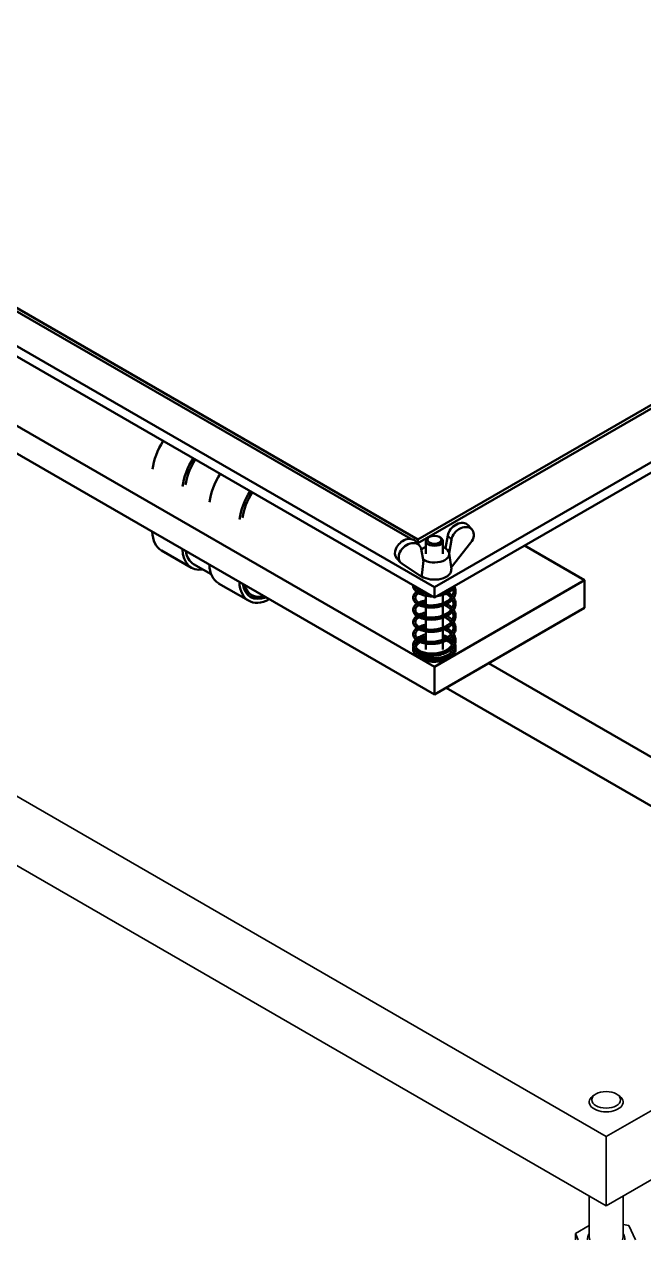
# Model space of a CAD drawing. Header units: millimetres. Extents: x -1346 to 2520, y -2365 to 1874.
# Drawn here: x 1728.2 to 1874.1, y 1180.5 to 1467 of the extents above; entities that cross this region are included whole.
import ezdxf

# ---------------------------------------------------------------- set-up
doc = ezdxf.new("R2010")
doc.units = ezdxf.units.MM
doc.header["$LTSCALE"] = 6
for name, color, linetype, lineweight in [('Reference (ISO)', 7, 'Continuous', 35), ('Visible (ISO)', 7, 'Continuous', 50), ('Visible Narrow (ISO)', 7, 'Continuous', 35)]:
    doc.layers.add(name, color=color, linetype=linetype, lineweight=lineweight)

msp = doc.modelspace()

# ---------------------------------------------------------------- linework, layer by layer
at = {"layer": 'Reference (ISO)'}
for p, q in [((1865.3, 1204.76), (2119.32, 1351.43)), ((1865.3, 1188.43), (2119.32, 1335.1)), ((1656.7, 1325.2), (1865.3, 1204.76)), ((1656.7, 1308.87), (1865.3, 1188.43)), ((1862.91, 1214.82), (1862.47, 1214.56)), ((1867.68, 1214.82), (1868.12, 1214.56)), ((1865.3, 1188.43), (1865.3, 1204.76)), ((1861.3, 1181.11), (1861.3, 1190.74)), ((1869.3, 1181.11), (1869.3, 1190.74)), ((1858.05, 1181.9), (1861.3, 1183.78)), ((1869.3, 1184.05), (1870.6, 1183.84)), ((1870.6, 1183.84), (1872.17, 1180.47)), ((1858.71, 1180.47), (1858.05, 1181.9)), ((1858.05, 1181.9), (1858.05, 1180.47))]:
    msp.add_line(p, q, dxfattribs=at)
msp.add_ellipse((1865.3, 1213.44), major_axis=(3.38, 0), ratio=0.57735, dxfattribs=at)
for centre, major_axis, start_param, end_param in [((1865.3, 1212.93), (4, 0), 2.356194, 7.068583), ((1865.3, 1212.93), (-4, 0), 5.497787, 10.210176), ((1865.3, 1180.78), (-4.4, 0), 5.853486, 6.404822), ((1865.3, 1181.11), (4, 0), 3.141593, 3.42007), ((1865.3, 1181.11), (4, 0), 6.004708, 6.283185), ((1865.3, 1180.78), (-4.4, 0), 3.019956, 3.571292)]:
    msp.add_ellipse(centre, major_axis=major_axis, ratio=0.57735, start_param=start_param, end_param=end_param, dxfattribs=at)
at = {"layer": 'Visible (ISO)'}
for p, q in [((1595.02, 1466.95), (1824.83, 1334.27)), ((1595.02, 1464.5), (1824.83, 1331.82)), ((1610.93, 1466.75), (1820.94, 1345.5)), ((1610.93, 1465.93), (1819.26, 1345.65)), ((1595.02, 1448.17), (1824.83, 1315.49)), ((1820.94, 1345.5), (1969.43, 1431.23)), ((1820.94, 1344.68), (1969.43, 1430.42)), ((1824.83, 1334.27), (1987.46, 1428.17)), ((1824.83, 1331.82), (1987.46, 1425.72)), ((1677.04, 1394.29), (1824.83, 1308.96)), ((1833.68, 1347.9), (1832.8, 1348.87)), ((1820.41, 1345.1), (1821.29, 1344.13)), ((1820.63, 1344.86), (1820.94, 1344.68)), ((1820.94, 1344.68), (1820.94, 1345.5)), ((1822.83, 1342.11), (1822.83, 1345.17)), ((1823.66, 1346.13), (1823.41, 1345.99)), ((1825.99, 1346.13), (1826.24, 1345.99)), ((1826.83, 1342.11), (1826.83, 1345.17)), ((1827.47, 1343.44), (1827.96, 1346.44)), ((1828.84, 1345.46), (1828.32, 1342.26)), ((1828.81, 1338.95), (1833.39, 1344.77)), ((1860.18, 1335.91), (1846.04, 1344.07)), ((1767.61, 1338.86), (1760.53, 1342.94)), ((1815.97, 1341.06), (1816.86, 1340.09)), ((1821.7, 1343.29), (1822.24, 1340.31)), ((1828.32, 1342.27), (1828.82, 1338.53)), ((1772.23, 1337.34), (1768.11, 1339.72)), ((1821.73, 1336.8), (1817.15, 1339.84)), ((1828.76, 1338.93), (1828.81, 1338.95)), ((1781.04, 1331.1), (1773.97, 1335.18)), ((1821.83, 1336.83), (1821.73, 1336.8)), ((1824.83, 1315.49), (1860.18, 1335.91)), ((1860.18, 1329.37), (1860.18, 1335.91)), ((1822.83, 1332.76), (1822.83, 1332.95)), ((1822.83, 1330.07), (1822.83, 1332.25)), ((1824.83, 1331.82), (1824.83, 1334.27)), ((1826.83, 1330.48), (1826.83, 1332.47)), ((1822.83, 1327.21), (1822.83, 1329.56)), ((1824.83, 1308.96), (1860.18, 1329.37)), ((1826.83, 1327.62), (1826.83, 1329.95)), ((1822.83, 1324.35), (1822.83, 1326.7)), ((1826.83, 1324.76), (1826.83, 1327.08)), ((1822.83, 1321.49), (1822.83, 1323.84)), ((1826.83, 1321.9), (1826.83, 1324.22)), ((1822.83, 1319.58), (1822.83, 1320.98)), ((1826.83, 1319.58), (1826.83, 1321.36)), ((1824.83, 1308.96), (1824.83, 1315.49)), ((1909.19, 1275.01), (1837.61, 1316.34)), ((1899.19, 1269.24), (1827.61, 1310.57))]:
    msp.add_line(p, q, dxfattribs=at)
for centre, major_axis, ratio, start_param, end_param in [((1765.78, 1365.1), (5.25, 9.09), 0.57735, 1.503402, 2.212847), ((1772.86, 1361.01), (-5.25, -9.09), 0.57735, 4.644994, 5.35444), ((1772.86, 1361.01), (4.75, 8.23), 0.57735, 1.496295, 2.197636), ((1779.22, 1357.34), (5.25, 9.09), 0.57735, 1.503402, 2.212847), ((1786.29, 1353.26), (-5.25, -9.09), 0.57735, 4.644994, 5.35444), ((1786.29, 1353.26), (4.75, 8.23), 0.57735, 1.496295, 2.197636), ((1830.58, 1346.85), (2.22, 2.02), 0.722628, 0, 2.401336), ((1765.78, 1352.03), (-5.25, -9.09), 0.57735, 5.546618, 6.283185), ((1831.46, 1345.88), (2.22, 2.02), 0.722628, 4.939948, 8.684522), ((1818.19, 1343.08), (2.22, 2.02), 0.722628, 0, 3.141593), ((1819.07, 1342.11), (-2.22, -2.02), 0.722628, 2.7174, 6.461973), ((1824.83, 1342.11), (-3.5, 0), 0.57735, 5.320635, 5.793468), ((1824.83, 1345.17), (-2, 0), 0.57735, 5.497787, 10.210176), ((1824.83, 1342.11), (-3.5, 0), 0.57735, 3.625821, 4.104143), ((1772.86, 1347.95), (-5.25, -9.09), 0.57735, 5.546618, 6.723161), ((1772.86, 1347.95), (-4.75, -8.23), 0.57735, 5.671629, 6.283185), ((1824.83, 1342.11), (3.5, 0), 0.57735, 3.84104, 6.767414), ((1779.22, 1344.28), (-5.25, -9.09), 0.57735, 5.546618, 6.283185), ((1824.83, 1338.36), (4, 0), 0.57735, 3.865612, 6.360121), ((1786.29, 1340.19), (-5.25, -9.09), 0.57735, 5.546618, 7.019753), ((1786.29, 1340.19), (-4.75, -8.23), 0.57735, 5.671629, 6.894742), ((1786.29, 1340.19), (-4.5, -7.79), 0.57735, 5.75603, 6.810341), ((1821.73, 1332.84), (0.087, 0.234), 0.595894, 6.254314, 8.544271), ((1821.73, 1332.84), (-0.087, -0.234), 0.595894, 5.402679, 6.256189), ((1826.97, 1332.78), (-0.093, 0.232), 0.298579, 4.010283, 6.099125), ((1826.97, 1332.78), (0.093, -0.232), 0.298579, 6.27153, 7.151875), ((1785.94, 1340.4), (-4.75, -8.23), 0.57735, 0.037225, 0.611557), ((1821.47, 1322.38), (-0.101, 0.229), 0.64073, 3.992663, 6.312652), ((1821.47, 1322.38), (0.101, -0.229), 0.64073, 0.031581, 0.851071), ((1828.19, 1322.13), (-0.145, -0.204), 0.506095, 6.173685, 6.326105), ((1821.47, 1318.91), (0.101, 0.229), 0.64073, 6.267227, 8.573707), ((1821.47, 1318.91), (-0.101, -0.229), 0.64073, 5.432115, 6.268289), ((1828.19, 1319.48), (-0.145, 0.204), 0.506095, 3.875006, 6.272903), ((1828.19, 1318.15), (-0.145, 0.204), 0.506095, 6.240266, 6.240318), ((1828.19, 1319.48), (0.145, -0.204), 0.506095, 6.27367, 7.016598)]:
    msp.add_ellipse(centre, major_axis=major_axis, ratio=ratio, start_param=start_param, end_param=end_param, dxfattribs=at)
msp.add_ellipse((1824.83, 1345.46), major_axis=(-1.65, 0), ratio=0.57735, dxfattribs=at)
msp.add_rational_spline([(1822.24, 1340.31), (1822.05, 1338.68), (1821.83, 1336.83)], [1.0004735734, 1.00211729304, 1], degree=2, dxfattribs=at)
for points, knots in [([(1821.64, 1332.61), (1821.22, 1332.78), (1820.85, 1332.99), (1820.27, 1333.48), (1820.06, 1333.76), (1819.85, 1334.26), (1819.82, 1334.49), (1819.83, 1334.71)], [0.0001206, 0.0001206, 0.0001206, 0.0001206, 0.1653575, 0.1653575, 0.3281743, 0.3281743, 0.4437463, 0.4437463, 0.4437463, 0.4437463]), ([(1820.63, 1333.17), (1820.49, 1333.06), (1820.36, 1332.94), (1820.14, 1332.69), (1820.05, 1332.56), (1819.92, 1332.29), (1819.87, 1332.15), (1819.82, 1331.88), (1819.82, 1331.75), (1819.85, 1331.49), (1819.89, 1331.36), (1819.99, 1331.11), (1820.07, 1330.98), (1820.25, 1330.74), (1820.37, 1330.62), (1820.64, 1330.39), (1820.8, 1330.28), (1821.14, 1330.08), (1821.33, 1329.99), (1821.74, 1329.82), (1821.96, 1329.75), (1822.42, 1329.63), (1822.66, 1329.59), (1823.16, 1329.51), (1823.42, 1329.49), (1823.94, 1329.47), (1824.2, 1329.47), (1824.74, 1329.5), (1825.01, 1329.52), (1825.54, 1329.6), (1825.81, 1329.65), (1826.33, 1329.78), (1826.58, 1329.86), (1827.07, 1330.03), (1827.31, 1330.13), (1827.77, 1330.36), (1827.98, 1330.48), (1828.39, 1330.75), (1828.57, 1330.89), (1828.91, 1331.2), (1829.06, 1331.36), (1829.33, 1331.69), (1829.44, 1331.87), (1829.62, 1332.22), (1829.7, 1332.4), (1829.79, 1332.77), (1829.82, 1332.95), (1829.83, 1333.31), (1829.82, 1333.49), (1829.75, 1333.85), (1829.69, 1334.03), (1829.6, 1334.26), (1829.57, 1334.31), (1829.55, 1334.36)], [22.223757, 22.223757, 22.223757, 22.223757, 22.385909, 22.385909, 22.545606, 22.545606, 22.694869, 22.694869, 22.835133, 22.835133, 22.974636, 22.974636, 23.12154, 23.12154, 23.278678, 23.278678, 23.442631, 23.442631, 23.608772, 23.608772, 23.774829, 23.774829, 23.940244, 23.940244, 24.105075, 24.105075, 24.269522, 24.269522, 24.433791, 24.433791, 24.598061, 24.598061, 24.762479, 24.762479, 24.927132, 24.927132, 25.091991, 25.091991, 25.25677, 25.25677, 25.420711, 25.420711, 25.582449, 25.582449, 25.740502, 25.740502, 25.894624, 25.894624, 26.046722, 26.046722, 26.199905, 26.199905, 26.246086, 26.246086, 26.246086, 26.246086]), ([(1822.91, 1332.93), (1822.9, 1332.93), (1822.89, 1332.94), (1822.39, 1333.05), (1821.93, 1333.22), (1821.13, 1333.62), (1820.78, 1333.87), (1820.39, 1334.25), (1820.29, 1334.37), (1820.21, 1334.49)], [1.0899304, 1.0899304, 1.0899304, 1.0899304, 1.092443, 1.092443, 1.2518459, 1.2518459, 1.4123645, 1.4123645, 1.4775989, 1.4775989, 1.4775989, 1.4775989]), ([(1821.08, 1332.88), (1821.06, 1332.86), (1821.03, 1332.84), (1820.88, 1332.74), (1820.77, 1332.65), (1820.59, 1332.46), (1820.52, 1332.36), (1820.41, 1332.17), (1820.37, 1332.06), (1820.32, 1331.85), (1820.32, 1331.74), (1820.36, 1331.51), (1820.41, 1331.4), (1820.54, 1331.18), (1820.62, 1331.08), (1820.82, 1330.88), (1820.93, 1330.79), (1821.19, 1330.62), (1821.34, 1330.54), (1821.66, 1330.39), (1821.83, 1330.32), (1822.21, 1330.2), (1822.41, 1330.15), (1822.82, 1330.07), (1823.04, 1330.03), (1823.5, 1329.99), (1823.73, 1329.97), (1824.21, 1329.97), (1824.45, 1329.98), (1824.93, 1330.02), (1825.18, 1330.05), (1825.66, 1330.13), (1825.89, 1330.18), (1826.36, 1330.31), (1826.58, 1330.38), (1827.01, 1330.55), (1827.22, 1330.64), (1827.61, 1330.85), (1827.8, 1330.96), (1828.14, 1331.19), (1828.3, 1331.31), (1828.58, 1331.57), (1828.71, 1331.71), (1828.93, 1331.99), (1829.02, 1332.13), (1829.17, 1332.43), (1829.23, 1332.59), (1829.31, 1332.9), (1829.33, 1333.06), (1829.33, 1333.38), (1829.31, 1333.55), (1829.25, 1333.77), (1829.23, 1333.82), (1829.21, 1333.88)], [22.162773, 22.162773, 22.162773, 22.162773, 22.193674, 22.193674, 22.349043, 22.349043, 22.507221, 22.507221, 22.67581, 22.67581, 22.866829, 22.866829, 23.059184, 23.059184, 23.226452, 23.226452, 23.38391, 23.38391, 23.539168, 23.539168, 23.694612, 23.694612, 23.850808, 23.850808, 24.007722, 24.007722, 24.165158, 24.165158, 24.322901, 24.322901, 24.480755, 24.480755, 24.63855, 24.63855, 24.796149, 24.796149, 24.953468, 24.953468, 25.110531, 25.110531, 25.267591, 25.267591, 25.42534, 25.42534, 25.585189, 25.585189, 25.749295, 25.749295, 25.919224, 25.919224, 26.092347, 26.092347, 26.153577, 26.153577, 26.153577, 26.153577]), ([(1820.4, 1334.26), (1820.44, 1334.15), (1820.5, 1334.04), (1820.75, 1333.7), (1821.02, 1333.48), (1821.5, 1333.22), (1821.66, 1333.14), (1821.82, 1333.08)], [0.2292955, 0.2292955, 0.2292955, 0.2292955, 0.3067288, 0.3067288, 0.4681849, 0.4681849, 0.5350159, 0.5350159, 0.5350159, 0.5350159]), ([(1821.28, 1333.56), (1821.23, 1333.53), (1821.19, 1333.51), (1821.13, 1333.48), (1821.11, 1333.47), (1821.09, 1333.46)], [22.01660316, 22.01660316, 22.01660316, 22.01660316, 22.05456973, 22.05456973, 22.07285061, 22.07285061, 22.07285061, 22.07285061]), ([(1824.34, 1332.1), (1824.2, 1332.1), (1824.05, 1332.11), (1823.38, 1332.15), (1822.87, 1332.23), (1822.14, 1332.42), (1821.88, 1332.51), (1821.64, 1332.61)], [0.2795926, 0.2795926, 0.2795926, 0.2795926, 0.3237518, 0.3237518, 0.4834953, 0.4834953, 0.5762751, 0.5762751, 0.5762751, 0.5762751]), ([(1821.82, 1333.08), (1822.18, 1332.92), (1822.6, 1332.8), (1823.14, 1332.7), (1823.25, 1332.68), (1823.36, 1332.67)], [0, 0, 0, 0, 0.1448059, 0.1448059, 0.1794025, 0.1794025, 0.1794025, 0.1794025]), ([(1827.06, 1332.55), (1826.58, 1332.38), (1826.04, 1332.25), (1825.48, 1332.18), (1825.45, 1332.17), (1825.42, 1332.17)], [0, 0, 0, 0, 0.1636224, 0.1636224, 0.1714729, 0.1714729, 0.1714729, 0.1714729]), ([(1829.23, 1334.36), (1829.08, 1334.19), (1828.9, 1334.03), (1828.36, 1333.63), (1827.95, 1333.4), (1827.32, 1333.16), (1827.12, 1333.09), (1826.92, 1333.03)], [0.3591742, 0.3591742, 0.3591742, 0.3591742, 0.4530182, 0.4530182, 0.6123485, 0.6123485, 0.6782959, 0.6782959, 0.6782959, 0.6782959]), ([(1829.67, 1334.62), (1829.55, 1334.32), (1829.36, 1334.03), (1828.84, 1333.48), (1828.5, 1333.22), (1827.79, 1332.83), (1827.44, 1332.67), (1827.06, 1332.55)], [0.1580472, 0.1580472, 0.1580472, 0.1580472, 0.2998238, 0.2998238, 0.4562522, 0.4562522, 0.5812746, 0.5812746, 0.5812746, 0.5812746]), ([(1828.76, 1331.79), (1828.65, 1331.92), (1828.52, 1332.06), (1828.23, 1332.31), (1828.07, 1332.43), (1827.79, 1332.62), (1827.68, 1332.68), (1827.57, 1332.74)], [20.1515024, 20.1515024, 20.1515024, 20.1515024, 20.3079786, 20.3079786, 20.4655621, 20.4655621, 20.5577241, 20.5577241, 20.5577241, 20.5577241]), ([(1829.06, 1332.21), (1829.01, 1332.27), (1828.95, 1332.32), (1828.74, 1332.54), (1828.57, 1332.68), (1828.29, 1332.89), (1828.2, 1332.95), (1828.11, 1333.01)], [20.1874205, 20.1874205, 20.1874205, 20.1874205, 20.2437722, 20.2437722, 20.407182, 20.407182, 20.4817767, 20.4817767, 20.4817767, 20.4817767]), ([(1820.69, 1330.36), (1820.67, 1330.34), (1820.64, 1330.32), (1820.47, 1330.18), (1820.34, 1330.06), (1820.12, 1329.81), (1820.03, 1329.67), (1819.91, 1329.4), (1819.86, 1329.27), (1819.82, 1329), (1819.82, 1328.87), (1819.86, 1328.61), (1819.9, 1328.48), (1820.01, 1328.23), (1820.08, 1328.1), (1820.27, 1327.85), (1820.39, 1327.73), (1820.67, 1327.51), (1820.82, 1327.4), (1821.18, 1327.2), (1821.37, 1327.11), (1821.78, 1326.95), (1822, 1326.88), (1822.46, 1326.76), (1822.71, 1326.72), (1823.21, 1326.65), (1823.46, 1326.63), (1823.99, 1326.61), (1824.25, 1326.61), (1824.79, 1326.64), (1825.06, 1326.67), (1825.59, 1326.75), (1825.85, 1326.8), (1826.37, 1326.93), (1826.63, 1327.01), (1827.12, 1327.19), (1827.36, 1327.29), (1827.81, 1327.52), (1828.02, 1327.64), (1828.42, 1327.91), (1828.61, 1328.06), (1828.94, 1328.36), (1829.09, 1328.53), (1829.35, 1328.86), (1829.46, 1329.04), (1829.64, 1329.39), (1829.71, 1329.57), (1829.8, 1329.94), (1829.82, 1330.12), (1829.83, 1330.49), (1829.81, 1330.67), (1829.74, 1331.03), (1829.68, 1331.2), (1829.54, 1331.52), (1829.47, 1331.65), (1829.38, 1331.79)], [15.919664, 15.919664, 15.919664, 15.919664, 15.947733, 15.947733, 16.112644, 16.112644, 16.271824, 16.271824, 16.420405, 16.420405, 16.560354, 16.560354, 16.700108, 16.700108, 16.847625, 16.847625, 17.005319, 17.005319, 17.169518, 17.169518, 17.335695, 17.335695, 17.501719, 17.501719, 17.667094, 17.667094, 17.831895, 17.831895, 17.996326, 17.996326, 18.16059, 18.16059, 18.324866, 18.324866, 18.489296, 18.489296, 18.653964, 18.653964, 18.81883, 18.81883, 18.983586, 18.983586, 19.147437, 19.147437, 19.308989, 19.308989, 19.46679, 19.46679, 19.620713, 19.620713, 19.772786, 19.772786, 19.926129, 19.926129, 20.049983, 20.049983, 20.049983, 20.049983]), ([(1821.17, 1330.07), (1821.11, 1330.03), (1821.05, 1329.99), (1820.87, 1329.87), (1820.76, 1329.78), (1820.58, 1329.59), (1820.51, 1329.49), (1820.4, 1329.29), (1820.36, 1329.19), (1820.32, 1328.98), (1820.32, 1328.87), (1820.37, 1328.64), (1820.41, 1328.52), (1820.55, 1328.31), (1820.63, 1328.2), (1820.83, 1328.01), (1820.95, 1327.92), (1821.21, 1327.75), (1821.36, 1327.67), (1821.68, 1327.52), (1821.85, 1327.46), (1822.23, 1327.34), (1822.43, 1327.29), (1822.85, 1327.2), (1823.07, 1327.17), (1823.52, 1327.12), (1823.76, 1327.11), (1824.23, 1327.11), (1824.48, 1327.12), (1824.96, 1327.16), (1825.2, 1327.19), (1825.68, 1327.28), (1825.92, 1327.33), (1826.38, 1327.46), (1826.61, 1327.53), (1827.04, 1327.7), (1827.24, 1327.79), (1827.63, 1328), (1827.82, 1328.11), (1828.16, 1328.34), (1828.31, 1328.47), (1828.59, 1328.73), (1828.72, 1328.86), (1828.94, 1329.14), (1829.03, 1329.29), (1829.18, 1329.59), (1829.23, 1329.74), (1829.31, 1330.06), (1829.33, 1330.22), (1829.33, 1330.54), (1829.3, 1330.7), (1829.22, 1331.02), (1829.15, 1331.18), (1829.07, 1331.34), (1829.06, 1331.35), (1829.06, 1331.36)], [15.846121, 15.846121, 15.846121, 15.846121, 15.916154, 15.916154, 16.071557, 16.071557, 16.229941, 16.229941, 16.399146, 16.399146, 16.591008, 16.591008, 16.78243, 16.78243, 16.949092, 16.949092, 17.106385, 17.106385, 17.261625, 17.261625, 17.417093, 17.417093, 17.573317, 17.573317, 17.730254, 17.730254, 17.887705, 17.887705, 18.045455, 18.045455, 18.203309, 18.203309, 18.361099, 18.361099, 18.518689, 18.518689, 18.675998, 18.675998, 18.833055, 18.833055, 18.990124, 18.990124, 19.14792, 19.14792, 19.307883, 19.307883, 19.472185, 19.472185, 19.642314, 19.642314, 19.81543, 19.81543, 19.984968, 19.984968, 19.992991, 19.992991, 19.992991, 19.992991]), ([(1822.83, 1331.15), (1822.67, 1331.12), (1822.53, 1331.1), (1822.15, 1331.01), (1821.92, 1330.95), (1821.52, 1330.8), (1821.34, 1330.73), (1821.17, 1330.64)], [15.3482177, 15.3482177, 15.3482177, 15.3482177, 15.4503494, 15.4503494, 15.6155906, 15.6155906, 15.7658239, 15.7658239, 15.7658239, 15.7658239]), ([(1822.83, 1330.64), (1822.72, 1330.62), (1822.61, 1330.6), (1822.29, 1330.53), (1822.1, 1330.48), (1821.86, 1330.39), (1821.81, 1330.38), (1821.76, 1330.36)], [15.366844, 15.366844, 15.366844, 15.366844, 15.4479808, 15.4479808, 15.6047748, 15.6047748, 15.6504723, 15.6504723, 15.6504723, 15.6504723]), ([(1827.18, 1330.63), (1827.13, 1330.65), (1827.08, 1330.67), (1826.96, 1330.72), (1826.89, 1330.74), (1826.83, 1330.77)], [14.4277977, 14.4277977, 14.4277977, 14.4277977, 14.46351828, 14.46351828, 14.50748663, 14.50748663, 14.50748663, 14.50748663]), ([(1828.76, 1328.93), (1828.76, 1328.93), (1828.76, 1328.93), (1828.64, 1329.07), (1828.51, 1329.21), (1828.21, 1329.46), (1828.05, 1329.59), (1827.7, 1329.82), (1827.51, 1329.92), (1827.27, 1330.04), (1827.22, 1330.06), (1827.18, 1330.08)], [13.8683173, 13.8683173, 13.8683173, 13.8683173, 13.8712102, 13.8712102, 14.0305703, 14.0305703, 14.1881156, 14.1881156, 14.3451411, 14.3451411, 14.378922, 14.378922, 14.378922, 14.378922]), ([(1829.06, 1329.35), (1829, 1329.42), (1828.94, 1329.48), (1828.71, 1329.7), (1828.53, 1329.85), (1828.16, 1330.12), (1827.96, 1330.24), (1827.75, 1330.36)], [13.9042354, 13.9042354, 13.9042354, 13.9042354, 13.9704607, 13.9704607, 14.1339821, 14.1339821, 14.2909394, 14.2909394, 14.2909394, 14.2909394]), ([(1820.69, 1327.49), (1820.66, 1327.47), (1820.62, 1327.44), (1820.44, 1327.3), (1820.31, 1327.18), (1820.1, 1326.92), (1820.02, 1326.79), (1819.9, 1326.52), (1819.86, 1326.38), (1819.82, 1326.11), (1819.82, 1325.98), (1819.86, 1325.72), (1819.9, 1325.6), (1820.02, 1325.34), (1820.1, 1325.22), (1820.29, 1324.97), (1820.41, 1324.85), (1820.69, 1324.63), (1820.86, 1324.52), (1821.21, 1324.32), (1821.4, 1324.23), (1821.82, 1324.08), (1822.04, 1324.01), (1822.51, 1323.89), (1822.75, 1323.85), (1823.25, 1323.78), (1823.51, 1323.76), (1824.03, 1323.75), (1824.3, 1323.75), (1824.84, 1323.78), (1825.1, 1323.81), (1825.64, 1323.9), (1825.9, 1323.95), (1826.42, 1324.09), (1826.67, 1324.17), (1827.16, 1324.35), (1827.4, 1324.45), (1827.85, 1324.68), (1828.06, 1324.81), (1828.46, 1325.08), (1828.64, 1325.22), (1828.97, 1325.53), (1829.12, 1325.7), (1829.37, 1326.03), (1829.48, 1326.21), (1829.65, 1326.57), (1829.72, 1326.75), (1829.8, 1327.11), (1829.83, 1327.29), (1829.83, 1327.66), (1829.81, 1327.84), (1829.73, 1328.2), (1829.67, 1328.37), (1829.53, 1328.68), (1829.46, 1328.8), (1829.38, 1328.93)], [9.636479, 9.636479, 9.636479, 9.636479, 9.67464, 9.67464, 9.839358, 9.839358, 9.998001, 9.998001, 10.145906, 10.145906, 10.285575, 10.285575, 10.425609, 10.425609, 10.573749, 10.573749, 10.731984, 10.731984, 10.896412, 10.896412, 11.062617, 11.062617, 11.228606, 11.228606, 11.393941, 11.393941, 11.558714, 11.558714, 11.723129, 11.723129, 11.887389, 11.887389, 12.051671, 12.051671, 12.216113, 12.216113, 12.380797, 12.380797, 12.545668, 12.545668, 12.710398, 12.710398, 12.874155, 12.874155, 13.035515, 13.035515, 13.193062, 13.193062, 13.346795, 13.346795, 13.498856, 13.498856, 13.652367, 13.652367, 13.766798, 13.766798, 13.766798, 13.766798]), ([(1821.17, 1327.21), (1821.1, 1327.17), (1821.04, 1327.13), (1820.86, 1327), (1820.75, 1326.91), (1820.58, 1326.72), (1820.51, 1326.62), (1820.4, 1326.42), (1820.36, 1326.32), (1820.32, 1326.11), (1820.32, 1325.99), (1820.37, 1325.77), (1820.42, 1325.65), (1820.56, 1325.43), (1820.64, 1325.33), (1820.84, 1325.14), (1820.96, 1325.05), (1821.22, 1324.88), (1821.37, 1324.8), (1821.7, 1324.65), (1821.87, 1324.59), (1822.25, 1324.47), (1822.45, 1324.42), (1822.87, 1324.34), (1823.09, 1324.3), (1823.55, 1324.26), (1823.78, 1324.25), (1824.26, 1324.25), (1824.5, 1324.26), (1824.99, 1324.3), (1825.23, 1324.33), (1825.71, 1324.42), (1825.95, 1324.48), (1826.41, 1324.6), (1826.63, 1324.68), (1827.06, 1324.85), (1827.27, 1324.94), (1827.66, 1325.15), (1827.84, 1325.26), (1828.18, 1325.5), (1828.33, 1325.62), (1828.61, 1325.88), (1828.73, 1326.02), (1828.95, 1326.3), (1829.04, 1326.45), (1829.18, 1326.74), (1829.24, 1326.9), (1829.31, 1327.21), (1829.33, 1327.37), (1829.32, 1327.7), (1829.3, 1327.86), (1829.21, 1328.18), (1829.14, 1328.34), (1829.06, 1328.49), (1829.06, 1328.5), (1829.06, 1328.5)], [9.562935, 9.562935, 9.562935, 9.562935, 9.638655, 9.638655, 9.794097, 9.794097, 9.952698, 9.952698, 10.12254, 10.12254, 10.31522, 10.31522, 10.505667, 10.505667, 10.671746, 10.671746, 10.828883, 10.828883, 10.984107, 10.984107, 11.139599, 11.139599, 11.295852, 11.295852, 11.452811, 11.452811, 11.610276, 11.610276, 11.768034, 11.768034, 11.925889, 11.925889, 12.083673, 12.083673, 12.241254, 12.241254, 12.398552, 12.398552, 12.555603, 12.555603, 12.712682, 12.712682, 12.870526, 12.870526, 13.030607, 13.030607, 13.19511, 13.19511, 13.365435, 13.365435, 13.538534, 13.538534, 13.707855, 13.707855, 13.709806, 13.709806, 13.709806, 13.709806]), ([(1822.83, 1328.29), (1822.66, 1328.26), (1822.5, 1328.23), (1822.1, 1328.14), (1821.88, 1328.07), (1821.49, 1327.93), (1821.32, 1327.86), (1821.17, 1327.78)], [9.0650323, 9.0650323, 9.0650323, 9.0650323, 9.1771922, 9.1771922, 9.3424715, 9.3424715, 9.4826391, 9.4826391, 9.4826391, 9.4826391]), ([(1822.83, 1327.78), (1822.71, 1327.76), (1822.59, 1327.74), (1822.27, 1327.66), (1822.08, 1327.61), (1821.85, 1327.53), (1821.8, 1327.51), (1821.76, 1327.49)], [9.0836587, 9.0836587, 9.0836587, 9.0836587, 9.1705545, 9.1705545, 9.3273239, 9.3273239, 9.3672872, 9.3672872, 9.3672872, 9.3672872]), ([(1827.18, 1327.77), (1827.11, 1327.8), (1827.05, 1327.82), (1826.93, 1327.87), (1826.88, 1327.89), (1826.83, 1327.9)], [8.14461256, 8.14461256, 8.14461256, 8.14461256, 8.19035298, 8.19035298, 8.22430145, 8.22430145, 8.22430145, 8.22430145]), ([(1828.76, 1326.06), (1828.76, 1326.07), (1828.75, 1326.08), (1828.63, 1326.23), (1828.49, 1326.36), (1828.2, 1326.62), (1828.03, 1326.74), (1827.68, 1326.97), (1827.49, 1327.07), (1827.25, 1327.19), (1827.22, 1327.2), (1827.18, 1327.22)], [7.5851322, 7.5851322, 7.5851322, 7.5851322, 7.5939218, 7.5939218, 7.7531818, 7.7531818, 7.9106905, 7.9106905, 8.0677114, 8.0677114, 8.0957366, 8.0957366, 8.0957366, 8.0957366]), ([(1829.06, 1326.49), (1828.99, 1326.57), (1828.92, 1326.64), (1828.68, 1326.87), (1828.5, 1327.01), (1828.13, 1327.27), (1827.95, 1327.39), (1827.75, 1327.49)], [7.6210503, 7.6210503, 7.6210503, 7.6210503, 7.6971588, 7.6971588, 7.8607863, 7.8607863, 8.0077539, 8.0077539, 8.0077539, 8.0077539]), ([(1820.69, 1324.63), (1820.65, 1324.6), (1820.6, 1324.57), (1820.42, 1324.42), (1820.29, 1324.3), (1820.09, 1324.04), (1820.01, 1323.9), (1819.89, 1323.63), (1819.85, 1323.5), (1819.82, 1323.23), (1819.83, 1323.1), (1819.87, 1322.84), (1819.91, 1322.71), (1820.03, 1322.46), (1820.11, 1322.33), (1820.32, 1322.09), (1820.44, 1321.97), (1820.72, 1321.74), (1820.89, 1321.64), (1821.24, 1321.44), (1821.44, 1321.36), (1821.86, 1321.2), (1822.08, 1321.13), (1822.55, 1321.02), (1822.8, 1320.98), (1823.3, 1320.92), (1823.56, 1320.9), (1824.08, 1320.88), (1824.35, 1320.89), (1824.88, 1320.93), (1825.15, 1320.96), (1825.69, 1321.04), (1825.95, 1321.1), (1826.47, 1321.24), (1826.72, 1321.32), (1827.21, 1321.51), (1827.44, 1321.61), (1827.89, 1321.84), (1828.1, 1321.97), (1828.49, 1322.24), (1828.67, 1322.39), (1829, 1322.7), (1829.14, 1322.87), (1829.39, 1323.2), (1829.5, 1323.38), (1829.66, 1323.74), (1829.73, 1323.92), (1829.81, 1324.28), (1829.83, 1324.47), (1829.83, 1324.83), (1829.8, 1325.01), (1829.72, 1325.37), (1829.66, 1325.55), (1829.52, 1325.84), (1829.46, 1325.95), (1829.38, 1326.06)], [3.353294, 3.353294, 3.353294, 3.353294, 3.401542, 3.401542, 3.566051, 3.566051, 3.724135, 3.724135, 3.871375, 3.871375, 4.010797, 4.010797, 4.151143, 4.151143, 4.299913, 4.299913, 4.458671, 4.458671, 4.623312, 4.623312, 4.789538, 4.789538, 4.95549, 4.95549, 5.120787, 5.120787, 5.285532, 5.285532, 5.449932, 5.449932, 5.614189, 5.614189, 5.778476, 5.778476, 5.942932, 5.942932, 6.10763, 6.10763, 6.272507, 6.272507, 6.437207, 6.437207, 6.600864, 6.600864, 6.762026, 6.762026, 6.91932, 6.91932, 7.072871, 7.072871, 7.224931, 7.224931, 7.378618, 7.378618, 7.483612, 7.483612, 7.483612, 7.483612]), ([(1821.17, 1324.35), (1821.1, 1324.31), (1821.03, 1324.26), (1820.84, 1324.13), (1820.74, 1324.03), (1820.57, 1323.85), (1820.5, 1323.75), (1820.39, 1323.55), (1820.36, 1323.45), (1820.32, 1323.23), (1820.32, 1323.12), (1820.38, 1322.89), (1820.43, 1322.78), (1820.57, 1322.56), (1820.65, 1322.46), (1820.86, 1322.27), (1820.97, 1322.18), (1821.24, 1322.01), (1821.39, 1321.93), (1821.71, 1321.79), (1821.89, 1321.72), (1822.27, 1321.6), (1822.47, 1321.55), (1822.9, 1321.47), (1823.12, 1321.44), (1823.57, 1321.4), (1823.81, 1321.39), (1824.29, 1321.39), (1824.53, 1321.4), (1825.01, 1321.44), (1825.26, 1321.48), (1825.73, 1321.57), (1825.97, 1321.62), (1826.43, 1321.75), (1826.65, 1321.83), (1827.08, 1322), (1827.29, 1322.09), (1827.68, 1322.3), (1827.86, 1322.41), (1828.19, 1322.65), (1828.35, 1322.77), (1828.62, 1323.04), (1828.75, 1323.17), (1828.96, 1323.45), (1829.05, 1323.6), (1829.19, 1323.9), (1829.25, 1324.05), (1829.32, 1324.37), (1829.33, 1324.53), (1829.32, 1324.85), (1829.3, 1325.02), (1829.2, 1325.33), (1829.14, 1325.49), (1829.06, 1325.64)], [3.27975, 3.27975, 3.27975, 3.27975, 3.361175, 3.361175, 3.516658, 3.516658, 3.675487, 3.675487, 3.845989, 3.845989, 4.039457, 4.039457, 4.228894, 4.228894, 4.394411, 4.394411, 4.551399, 4.551399, 4.706611, 4.706611, 4.862128, 4.862128, 5.018409, 5.018409, 5.17539, 5.17539, 5.33287, 5.33287, 5.490634, 5.490634, 5.648489, 5.648489, 5.806269, 5.806269, 5.96384, 5.96384, 6.121127, 6.121127, 6.278172, 6.278172, 6.435263, 6.435263, 6.593158, 6.593158, 6.753359, 6.753359, 6.918066, 6.918066, 7.088584, 7.088584, 7.261656, 7.261656, 7.426621, 7.426621, 7.426621, 7.426621]), ([(1822.83, 1325.43), (1822.64, 1325.4), (1822.47, 1325.36), (1822.06, 1325.27), (1821.84, 1325.2), (1821.47, 1325.06), (1821.31, 1324.99), (1821.17, 1324.92)], [2.7818469, 2.7818469, 2.7818469, 2.7818469, 2.9040369, 2.9040369, 3.069355, 3.069355, 3.1994544, 3.1994544, 3.1994544, 3.1994544]), ([(1822.83, 1324.92), (1822.7, 1324.9), (1822.58, 1324.87), (1822.25, 1324.8), (1822.06, 1324.74), (1821.83, 1324.66), (1821.8, 1324.65), (1821.76, 1324.63)], [2.8004734, 2.8004734, 2.8004734, 2.8004734, 2.8931459, 2.8931459, 3.0498902, 3.0498902, 3.0841022, 3.0841022, 3.0841022, 3.0841022]), ([(1827.18, 1324.91), (1827.1, 1324.94), (1827.02, 1324.97), (1826.9, 1325.02), (1826.86, 1325.03), (1826.83, 1325.04)], [1.86142738, 1.86142738, 1.86142738, 1.86142738, 1.91718694, 1.91718694, 1.94111627, 1.94111627, 1.94111627, 1.94111627]), ([(1828.76, 1323.2), (1828.75, 1323.22), (1828.74, 1323.23), (1828.61, 1323.38), (1828.48, 1323.52), (1828.18, 1323.77), (1828.01, 1323.89), (1827.66, 1324.12), (1827.47, 1324.22), (1827.24, 1324.33), (1827.21, 1324.35), (1827.18, 1324.36)], [1.3019469, 1.3019469, 1.3019469, 1.3019469, 1.3166469, 1.3166469, 1.4758095, 1.4758095, 1.6332831, 1.6332831, 1.7903002, 1.7903002, 1.812551, 1.812551, 1.812551, 1.812551]), ([(1829.06, 1323.63), (1828.98, 1323.72), (1828.9, 1323.8), (1828.65, 1324.03), (1828.47, 1324.18), (1828.11, 1324.43), (1827.93, 1324.54), (1827.75, 1324.63)], [1.3378651, 1.3378651, 1.3378651, 1.3378651, 1.423866, 1.423866, 1.5875942, 1.5875942, 1.7245684, 1.7245684, 1.7245684, 1.7245684]), ([(1821.36, 1318.69), (1820.97, 1318.89), (1820.63, 1319.13), (1820.12, 1319.66), (1819.95, 1319.96), (1819.84, 1320.4), (1819.83, 1320.52), (1819.83, 1320.93), (1819.91, 1321.22), (1820.16, 1321.66), (1820.29, 1321.82), (1820.44, 1321.97)], [0, 0, 0, 0, 0.1650005, 0.1650005, 0.3266643, 0.3266643, 0.3906838, 0.3906838, 0.5356642, 0.5356642, 0.630912, 0.630912, 0.630912, 0.630912]), ([(1820.85, 1321.67), (1820.82, 1321.64), (1820.79, 1321.61), (1820.57, 1321.38), (1820.44, 1321.17), (1820.31, 1320.74), (1820.31, 1320.51), (1820.47, 1320.04), (1820.66, 1319.79), (1821.11, 1319.41), (1821.33, 1319.27), (1821.57, 1319.14)], [0.1253933, 0.1253933, 0.1253933, 0.1253933, 0.1444419, 0.1444419, 0.286023, 0.286023, 0.4360397, 0.4360397, 0.6032151, 0.6032151, 0.7108774, 0.7108774, 0.7108774, 0.7108774]), ([(1821.3, 1321.42), (1821.28, 1321.41), (1821.26, 1321.4), (1820.96, 1321.19), (1820.74, 1320.96), (1820.49, 1320.59), (1820.43, 1320.45), (1820.38, 1320.31)], [2.4777359, 2.4777359, 2.4777359, 2.4777359, 2.486596, 2.486596, 2.6282081, 2.6282081, 2.713479, 2.713479, 2.713479, 2.713479]), ([(1820.43, 1320.18), (1820.54, 1320.44), (1820.71, 1320.69), (1821.1, 1321.07), (1821.28, 1321.21), (1821.48, 1321.34)], [-0.3203632, -0.3203632, -0.3203632, -0.3203632, -0.1811431, -0.1811431, -0.0895523, -0.0895523, -0.0895523, -0.0895523]), ([(1821.36, 1322.61), (1821.76, 1322.82), (1822.22, 1322.99), (1822.75, 1323.11), (1822.79, 1323.12), (1822.83, 1323.13)], [0.0001401, 0.0001401, 0.0001401, 0.0001401, 0.1644737, 0.1644737, 0.1765036, 0.1765036, 0.1765036, 0.1765036]), ([(1822.83, 1322.62), (1822.8, 1322.61), (1822.77, 1322.6), (1822.31, 1322.49), (1821.91, 1322.34), (1821.58, 1322.16)], [0.5638786, 0.5638786, 0.5638786, 0.5638786, 0.5742068, 0.5742068, 0.7194767, 0.7194767, 0.7194767, 0.7194767]), ([(1821.58, 1322.16), (1821.76, 1322.25), (1821.94, 1322.33), (1822.36, 1322.48), (1822.59, 1322.54), (1822.83, 1322.6)], [1.5797279, 1.5797279, 1.5797279, 1.5797279, 1.6491505, 1.6491505, 1.7268061, 1.7268061, 1.7268061, 1.7268061]), ([(1822.83, 1322.09), (1822.64, 1322.04), (1822.45, 1321.98), (1822.13, 1321.86), (1821.99, 1321.8), (1821.85, 1321.74)], [2.2799923, 2.2799923, 2.2799923, 2.2799923, 2.3436695, 2.3436695, 2.3974889, 2.3974889, 2.3974889, 2.3974889]), ([(1826.83, 1322.99), (1827, 1322.94), (1827.18, 1322.88), (1827.58, 1322.73), (1827.8, 1322.63), (1828.01, 1322.52)], [0.5865595, 0.5865595, 0.5865595, 0.5865595, 0.6443341, 0.6443341, 0.7253262, 0.7253262, 0.7253262, 0.7253262]), ([(1827.51, 1322.21), (1827.31, 1322.3), (1827.1, 1322.38), (1826.87, 1322.46), (1826.85, 1322.47), (1826.83, 1322.47)], [0.07114483, 0.07114483, 0.07114483, 0.07114483, 0.14440834, 0.14440834, 0.15086191, 0.15086191, 0.15086191, 0.15086191]), ([(1829, 1320.67), (1828.89, 1320.83), (1828.76, 1320.97), (1828.34, 1321.34), (1828.02, 1321.55), (1827.65, 1321.72)], [1.5390238, 1.5390238, 1.5390238, 1.5390238, 1.6272271, 1.6272271, 1.7695653, 1.7695653, 1.7695653, 1.7695653]), ([(1828.04, 1319.68), (1828.21, 1319.8), (1828.36, 1319.93), (1828.64, 1320.19), (1828.76, 1320.33), (1828.97, 1320.61), (1829.06, 1320.76), (1829.2, 1321.06), (1829.25, 1321.21), (1829.32, 1321.53), (1829.33, 1321.69), (1829.32, 1322.01), (1829.29, 1322.17), (1829.2, 1322.48), (1829.14, 1322.63), (1829.06, 1322.78)], [0.000166, 0.000166, 0.000166, 0.000166, 0.157864, 0.157864, 0.315812, 0.315812, 0.476137, 0.476137, 0.64105, 0.64105, 0.811758, 0.811758, 0.984792, 0.984792, 1.143436, 1.143436, 1.143436, 1.143436]), ([(1829.12, 1320.89), (1829.03, 1321.06), (1828.91, 1321.22), (1828.56, 1321.57), (1828.32, 1321.76), (1828.05, 1321.92)], [0.4994881, 0.4994881, 0.4994881, 0.4994881, 0.5937496, 0.5937496, 0.7135009, 0.7135009, 0.7135009, 0.7135009]), ([(1828.33, 1319.27), (1828.52, 1319.41), (1828.7, 1319.56), (1829.02, 1319.87), (1829.17, 1320.03), (1829.41, 1320.38), (1829.52, 1320.55), (1829.68, 1320.91), (1829.74, 1321.09), (1829.81, 1321.46), (1829.83, 1321.64), (1829.82, 1322), (1829.8, 1322.18), (1829.71, 1322.54), (1829.65, 1322.72), (1829.51, 1323), (1829.45, 1323.1), (1829.38, 1323.2)], [0, 0, 0, 0, 0.164013, 0.164013, 0.327564, 0.327564, 0.488522, 0.488522, 0.645563, 0.645563, 0.798941, 0.798941, 0.951013, 0.951013, 1.104884, 1.104884, 1.200427, 1.200427, 1.200427, 1.200427]), ([(1829.67, 1320.91), (1829.72, 1320.79), (1829.76, 1320.67), (1829.81, 1320.41), (1829.83, 1320.27), (1829.83, 1319.82), (1829.74, 1319.49), (1829.43, 1318.9), (1829.2, 1318.61), (1828.74, 1318.21), (1828.54, 1318.07), (1828.33, 1317.94)], [0.2665662, 0.2665662, 0.2665662, 0.2665662, 0.3243501, 0.3243501, 0.3875464, 0.3875464, 0.5367467, 0.5367467, 0.6856902, 0.6856902, 0.7753043, 0.7753043, 0.7753043, 0.7753043]), ([(1828.48, 1322.24), (1828.8, 1322.03), (1829.08, 1321.78), (1829.3, 1321.51), (1829.31, 1321.51), (1829.31, 1321.51)], [0.0212969, 0.0212969, 0.0212969, 0.0212969, 0.164018, 0.164018, 0.1657322, 0.1657322, 0.1657322, 0.1657322]), ([(1828.33, 1317.94), (1827.94, 1317.71), (1827.48, 1317.51), (1826.5, 1317.22), (1825.97, 1317.12), (1824.91, 1317.03), (1824.37, 1317.03), (1823.33, 1317.14), (1822.82, 1317.25), (1821.89, 1317.54), (1821.47, 1317.74), (1820.75, 1318.2), (1820.45, 1318.47), (1820.02, 1319.06), (1819.88, 1319.39), (1819.83, 1319.79), (1819.83, 1319.86), (1819.83, 1320.06), (1819.84, 1320.18), (1819.87, 1320.3)], [0, 0, 0, 0, 0.16402, 0.16402, 0.324584, 0.324584, 0.484112, 0.484112, 0.643252, 0.643252, 0.802983, 0.802983, 0.963964, 0.963964, 1.123931, 1.123931, 1.15823, 1.15823, 1.217708, 1.217708, 1.217708, 1.217708]), ([(1819.84, 1319.7), (1819.84, 1319.67), (1819.84, 1319.64), (1819.83, 1319.23), (1819.95, 1318.86), (1820.42, 1318.16), (1820.77, 1317.85), (1821.29, 1317.53), (1821.37, 1317.49), (1821.45, 1317.45)], [-3.3874952, -3.3874952, -3.3874952, -3.3874952, -3.3771132, -3.3771132, -3.2641822, -3.2641822, -3.1509432, -3.1509432, -3.1324548, -3.1324548, -3.1324548, -3.1324548]), ([(1820.51, 1319.26), (1820.51, 1319.26), (1820.51, 1319.25), (1820.66, 1318.99), (1820.9, 1318.73), (1821.49, 1318.3), (1821.84, 1318.12), (1822.61, 1317.82), (1823.05, 1317.71), (1823.95, 1317.56), (1824.44, 1317.53), (1825.39, 1317.56), (1825.88, 1317.61), (1826.78, 1317.81), (1827.21, 1317.95), (1827.75, 1318.19), (1827.9, 1318.27), (1828.05, 1318.35)], [2.92347, 2.92347, 2.92347, 2.92347, 2.926087, 2.926087, 3.0845793, 3.0845793, 3.2277321, 3.2277321, 3.369272, 3.369272, 3.5121604, 3.5121604, 3.6558361, 3.6558361, 3.7994282, 3.7994282, 3.8610291, 3.8610291, 3.8610291, 3.8610291]), ([(1828.33, 1319.27), (1827.94, 1319), (1827.48, 1318.77), (1826.5, 1318.42), (1825.97, 1318.29), (1824.91, 1318.13), (1824.36, 1318.1), (1823.31, 1318.15), (1822.8, 1318.22), (1821.99, 1318.43), (1821.66, 1318.55), (1821.37, 1318.69)], [0, 0, 0, 0, 0.1650704, 0.1650704, 0.3267793, 0.3267793, 0.4875582, 0.4875582, 0.6478823, 0.6478823, 0.7703422, 0.7703422, 0.7703422, 0.7703422]), ([(1821.45, 1317.45), (1821.84, 1317.24), (1822.3, 1317.07), (1823.39, 1316.79), (1824.03, 1316.7), (1825.33, 1316.69), (1825.97, 1316.75), (1827.18, 1317.02), (1827.74, 1317.22), (1828.56, 1317.66), (1828.86, 1317.88), (1829.1, 1318.13)], [-3.1324548, -3.1324548, -3.1324548, -3.1324548, -3.0375253, -3.0375253, -2.9240291, -2.9240291, -2.8105318, -2.8105318, -2.6970771, -2.6970771, -2.6126199, -2.6126199, -2.6126199, -2.6126199]), ([(1821.57, 1319.14), (1821.9, 1318.99), (1822.3, 1318.86), (1823.14, 1318.68), (1823.61, 1318.63), (1824.55, 1318.61), (1825.04, 1318.65), (1825.99, 1318.81), (1826.46, 1318.93), (1827.31, 1319.25), (1827.71, 1319.45), (1828.04, 1319.68)], [0, 0, 0, 0, 0.1449445, 0.1449445, 0.2881309, 0.2881309, 0.4328092, 0.4328092, 0.5778335, 0.5778335, 0.7221774, 0.7221774, 0.7221774, 0.7221774]), ([(1828.05, 1318.35), (1828.38, 1318.55), (1828.66, 1318.78), (1829.07, 1319.26), (1829.21, 1319.51), (1829.32, 1319.92), (1829.34, 1320.09), (1829.32, 1320.25)], [0, 0, 0, 0, 0.1441211, 0.1441211, 0.2858537, 0.2858537, 0.3779473, 0.3779473, 0.3779473, 0.3779473]), ([(1829.82, 1319.93), (1829.82, 1319.87), (1829.83, 1319.8), (1829.83, 1319.41), (1829.74, 1319.08), (1829.47, 1318.55), (1829.3, 1318.33), (1829.1, 1318.13)], [2.673204, 2.673204, 2.673204, 2.673204, 2.7051947, 2.7051947, 2.8544548, 2.8544548, 2.9701052, 2.9701052, 2.9701052, 2.9701052])]:
    msp.add_open_spline(points, degree=3, knots=knots, dxfattribs=at)
for points in [[(1821.88, 1333.26), (1821.79, 1333.23), (1821.7, 1333.2), (1821.62, 1333.16)], [(1826.91, 1333.02), (1826.94, 1333.03), (1826.97, 1333.05), (1827, 1333.06)], [(1826.96, 1333.04), (1826.95, 1333.04), (1826.95, 1333.04), (1826.95, 1333.04)], [(1820.83, 1322.3), (1820.99, 1322.41), (1821.17, 1322.52), (1821.36, 1322.61)], [(1821.57, 1322.16), (1821.47, 1322.11), (1821.37, 1322.05), (1821.28, 1321.99)], [(1827.01, 1321.97), (1826.95, 1321.99), (1826.89, 1322.01), (1826.83, 1322.03)], [(1828.04, 1321.92), (1828.04, 1321.93), (1828.03, 1321.93), (1828.03, 1321.93)], [(1829.31, 1319.93), (1829.3, 1320.01), (1829.28, 1320.09), (1829.26, 1320.16)]]:
    msp.add_open_spline(points, degree=3, dxfattribs=at)
at = {"layer": 'Visible Narrow (ISO)'}
msp.add_line((1827.96, 1346.44), (1828.84, 1345.46), dxfattribs=at)
for major_axis, start_param, end_param in [((-0.145, 0.204), 3.875006, 6.240266), ((0.145, -0.204), 6.243552, 7.016598)]:
    msp.add_ellipse((1828.19, 1318.15), major_axis=major_axis, ratio=0.506095, start_param=start_param, end_param=end_param, dxfattribs=at)
for points, knots in [([(1819.83, 1331.79), (1819.84, 1331.26), (1820.19, 1330.74), (1820.83, 1330.34), (1821.73, 1329.79), (1823.2, 1329.49), (1824.7, 1329.6), (1826.19, 1329.72), (1827.69, 1330.24), (1828.65, 1331.04), (1829.4, 1331.66), (1829.82, 1332.44), (1829.82, 1333.22)], [22.776547, 22.776547, 22.776547, 22.776547, 23.421802, 23.421802, 23.421802, 24.321086, 24.321086, 24.321086, 25.217265, 25.217265, 25.217265, 25.918139, 25.918139, 25.918139, 25.918139]), ([(1819.83, 1328.93), (1819.84, 1328.42), (1820.17, 1327.91), (1820.78, 1327.51), (1821.67, 1326.95), (1823.12, 1326.64), (1824.62, 1326.74), (1826.12, 1326.84), (1827.63, 1327.35), (1828.61, 1328.14), (1829.39, 1328.77), (1829.82, 1329.56), (1829.82, 1330.36)], [16.493361, 16.493361, 16.493361, 16.493361, 17.121683, 17.121683, 17.121683, 18.022912, 18.022912, 18.022912, 18.922346, 18.922346, 18.922346, 19.634954, 19.634954, 19.634954, 19.634954]), ([(1819.83, 1326.06), (1819.84, 1325.57), (1820.15, 1325.07), (1820.74, 1324.68), (1821.6, 1324.11), (1823.03, 1323.79), (1824.53, 1323.87), (1826.02, 1323.95), (1827.53, 1324.45), (1828.53, 1325.22), (1829.36, 1325.86), (1829.82, 1326.68), (1829.82, 1327.5)], [10.210176, 10.210176, 10.210176, 10.210176, 10.824176, 10.824176, 10.824176, 11.720538, 11.720538, 11.720538, 12.616209, 12.616209, 12.616209, 13.351769, 13.351769, 13.351769, 13.351769]), ([(1819.83, 1323.2), (1819.84, 1322.72), (1820.14, 1322.23), (1820.7, 1321.85), (1821.55, 1321.27), (1822.99, 1320.93), (1824.49, 1321.01), (1825.98, 1321.09), (1827.52, 1321.58), (1828.53, 1322.36), (1829.35, 1322.99), (1829.82, 1323.81), (1829.82, 1324.63)], [3.926991, 3.926991, 3.926991, 3.926991, 4.527117, 4.527117, 4.527117, 5.429379, 5.429379, 5.429379, 6.330683, 6.330683, 6.330683, 7.068583, 7.068583, 7.068583, 7.068583]), ([(1828.36, 1318.05), (1827.31, 1317.42), (1825.76, 1317.09), (1824.28, 1317.16), (1822.78, 1317.23), (1821.37, 1317.73), (1820.58, 1318.45), (1820.09, 1318.89), (1819.84, 1319.41), (1819.83, 1319.93)], [0, 0, 0, 0, 0.894665, 0.894665, 0.894665, 1.800958, 1.800958, 1.800958, 2.356194, 2.356194, 2.356194, 2.356194]), ([(1828.36, 1319.37), (1827.3, 1318.65), (1825.73, 1318.23), (1824.24, 1318.23), (1823.13, 1318.22), (1822.08, 1318.44), (1821.29, 1318.81)], [0, 0, 0, 0, 0.903278, 0.903278, 0.903278, 1.570796, 1.570796, 1.570796, 1.570796]), ([(1829.83, 1319.73), (1829.82, 1318.94), (1829.26, 1318.16), (1828.31, 1317.6), (1827.22, 1316.98), (1825.65, 1316.66), (1824.16, 1316.76), (1823.16, 1316.82), (1822.19, 1317.07), (1821.45, 1317.45)], [5.497787, 5.497787, 5.497787, 5.497787, 6.299424, 6.299424, 6.299424, 7.201659, 7.201659, 7.201659, 7.811272, 7.811272, 7.811272, 7.811272]), ([(1829.83, 1320.14), (1829.83, 1320.02), (1829.82, 1319.91), (1829.79, 1319.79), (1829.66, 1319.14), (1829.15, 1318.51), (1828.36, 1318.05)], [0.7853982, 0.7853982, 0.7853982, 0.7853982, 0.9032779, 0.9032779, 0.9032779, 1.5707963, 1.5707963, 1.5707963, 1.5707963])]:
    msp.add_open_spline(points, degree=3, knots=knots, dxfattribs=at)
for points in [[(1828.36, 1319.37), (1829.29, 1320.03), (1829.82, 1320.9), (1829.83, 1321.77)], [(1821.29, 1318.81), (1820.37, 1319.28), (1819.84, 1319.96), (1819.83, 1320.65)]]:
    msp.add_open_spline(points, degree=3, dxfattribs=at)

doc.saveas('drawing.dxf')
